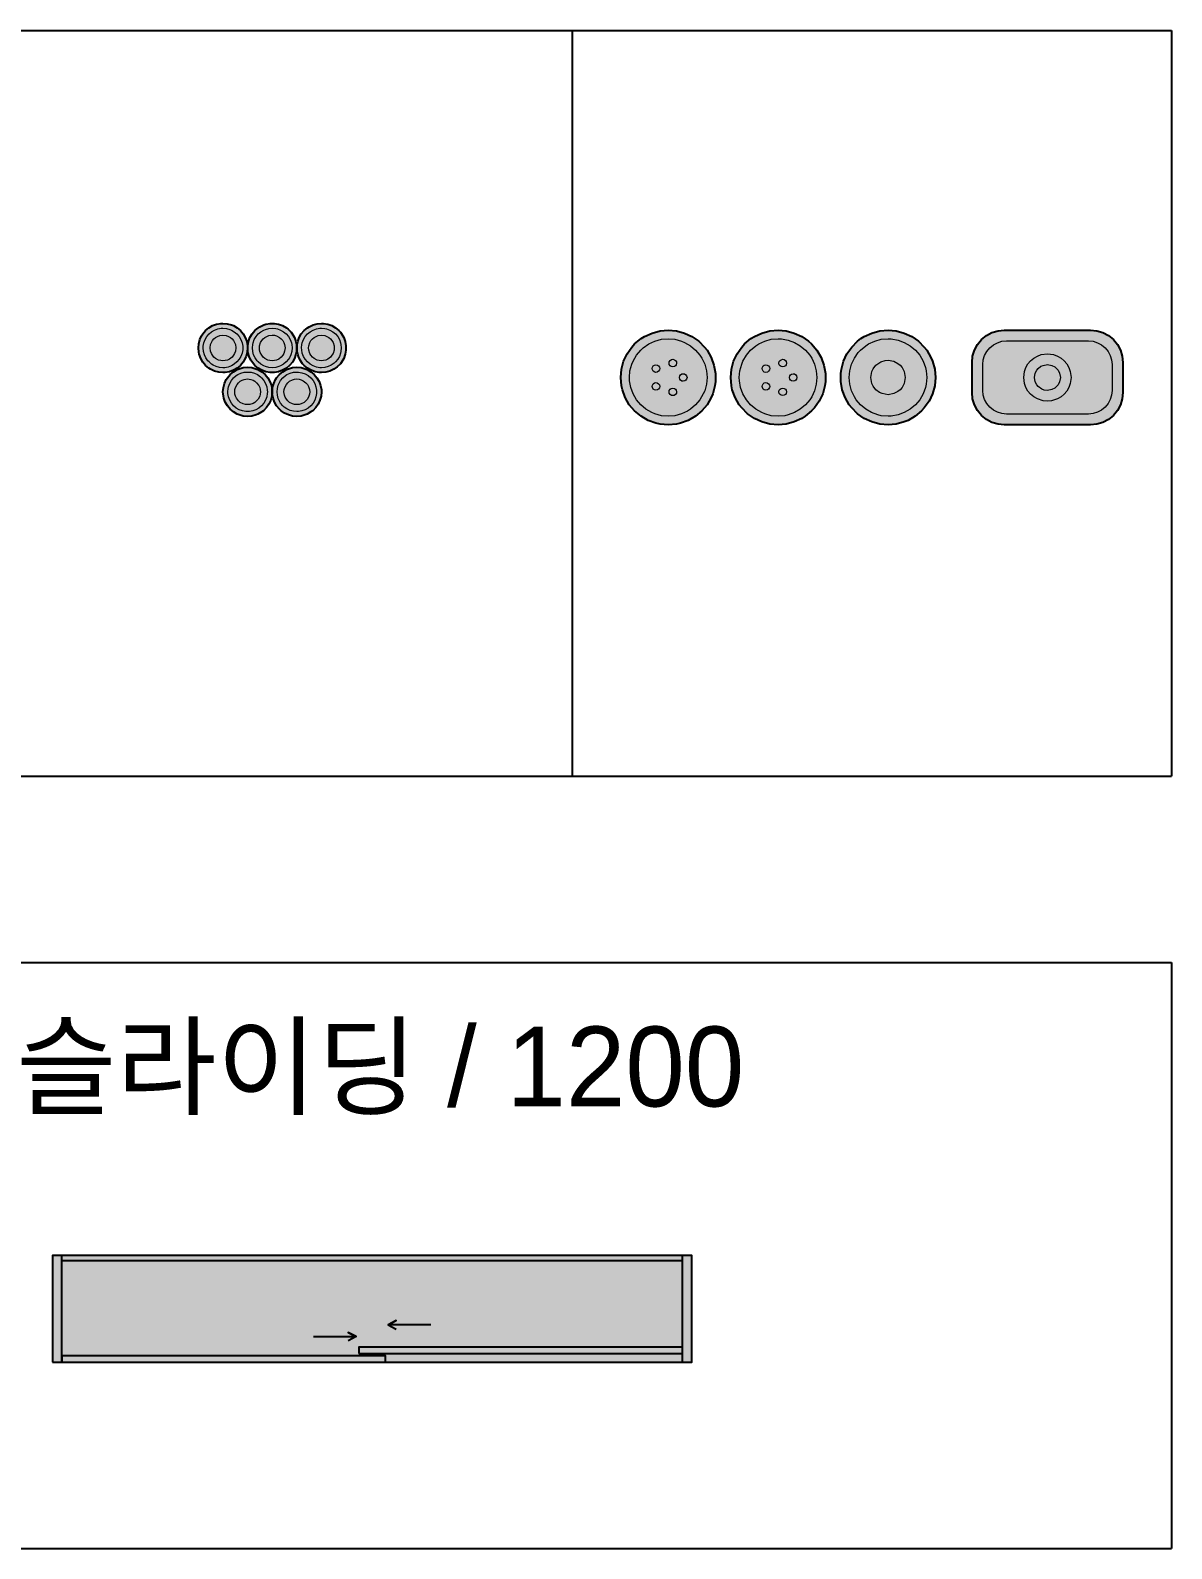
# Model space of a CAD drawing. Header units: millimetres. Extents: x 488786 to 747986, y 25193 to 95000.
# Drawn here: x 550359 to 552500, y 89650 to 92500 of the extents above; entities that cross this region are included whole.
import ezdxf

# ---------------------------------------------------------------- set-up
doc = ezdxf.new("R2010")
doc.units = ezdxf.units.MM
for name, color, linetype in [('10. ETC', 251, 'Continuous'), ('13. TXT2', 43, 'Continuous'), ('25. 255', 255, 'Continuous'), ('6. FUR1', 181, 'Continuous')]:
    doc.layers.add(name, color=color, linetype=linetype)
doc.layers.add('7. FUR2', color=241, linetype='Continuous', lineweight=5)
doc.styles.add('YUHIHA_TEXT', font='Pretendard-Regular.ttf')

# ---------------------------------------------------------------- blocks, each defined once
blk = doc.blocks.new('*U188')
at = {"layer": '25. 255'}
blk.add_hatch(color=256, dxfattribs=at).paths.add_polyline_path([(0, 0), (1200, 0), (1200, 200), (0, 200)])
at = {"layer": '6. FUR1'}
blk.add_lwpolyline([(0, 0), (1200, 0), (1200, 200), (0, 200)], close=True, dxfattribs=at)
at = {"layer": '6. FUR1', "color": 241, "linetype": 'Continuous', "lineweight": -3}
for points in [[(18, 0), (18, 200)], [(1182, 0), (1182, 200)], [(18, 191), (1182, 191)], [(710, 70), (630, 70), (645, 78), (630, 70), (645, 62)], [(490, 48), (570, 48), (555, 56), (570, 48), (555, 40)]]:
    blk.add_lwpolyline(points, dxfattribs=at)
for points in [[(18, 0), (625, 0), (625, 12), (18, 12)], [(575, 16), (1182, 16), (1182, 28), (575, 28)]]:
    blk.add_lwpolyline(points, close=True, dxfattribs=at)
blk = doc.blocks.new('YUHIHA_Accessory_PlateSet_Plan')
at = {"layer": '25. 255'}
h = blk.add_hatch(color=256, dxfattribs=at)
h.paths.add_polyline_path([(10.6, -93.7), (9.7, -97.7), (8.5, -101.5), (7, -105.2), (5.1, -108.8), (3, -112.2), (0.5, -115.4), (-2.2, -118.4), (-5.2, -121.1), (-8.4, -123.5), (-11.8, -125.7), (-15.4, -127.6), (-19.1, -129.1), (-22.9, -130.3), (-26.9, -131.2), (-30.9, -131.7), (-34.9, -131.9), (-38.9, -131.7), (-42.9, -131.2), (-46.8, -130.3), (-50.7, -129.1), (-54.4, -127.6), (-58, -125.7), (-61.4, -123.5), (-64.6, -121.1), (-67.5, -118.4), (-70.3, -115.4), (-72.7, -112.2), (-74.9, -108.8), (-76.7, -105.2), (-78.3, -101.5), (-79.5, -97.7), (-80.4, -93.7), (-80.9, -89.7), (-81.1, -85.7), (-80.9, -81.7), (-80.4, -77.7), (-79.5, -73.8), (-78.3, -69.9), (-76.7, -66.2), (-74.9, -62.6), (-72.7, -59.2), (-70.3, -56), (-67.5, -53.1), (-64.6, -50.3), (-61.4, -47.9), (-58, -45.7), (-54.4, -43.9), (-50.7, -42.3), (-46.8, -41.1), (-42.9, -40.2), (-38.9, -39.7), (-34.9, -39.5), (-30.9, -39.7), (-26.9, -40.2), (-22.9, -41.1), (-19.1, -42.3), (-15.4, -43.9), (-11.8, -45.7), (-8.4, -47.9), (-5.2, -50.3), (-2.2, -53.1), (0.5, -56), (3, -59.2), (5.1, -62.6), (7, -66.2), (8.5, -69.9), (9.7, -73.8), (10.6, -77.7), (11.1, -81.7), (11.3, -85.7), (11.1, -89.7)])
h.paths.add_polyline_path([(103, -93.7), (102.1, -97.7), (100.9, -101.5), (99.3, -105.2), (97.5, -108.8), (95.3, -112.2), (92.9, -115.4), (90.1, -118.4), (87.2, -121.1), (84, -123.5), (80.6, -125.7), (77, -127.6), (73.3, -129.1), (69.4, -130.3), (65.5, -131.2), (61.5, -131.7), (57.5, -131.9), (53.5, -131.7), (49.5, -131.2), (45.5, -130.3), (41.7, -129.1), (38, -127.6), (34.4, -125.7), (31, -123.5), (27.8, -121.1), (24.8, -118.4), (22.1, -115.4), (19.6, -112.2), (17.5, -108.8), (15.6, -105.2), (14.1, -101.5), (12.9, -97.7), (12, -93.7), (11.5, -89.7), (11.3, -85.7), (11.5, -81.7), (12, -77.7), (12.9, -73.8), (14.1, -69.9), (15.6, -66.2), (17.5, -62.6), (19.6, -59.2), (22.1, -56), (24.8, -53.1), (27.8, -50.3), (31, -47.9), (34.4, -45.7), (38, -43.9), (41.7, -42.3), (45.5, -41.1), (49.5, -40.2), (53.5, -39.7), (57.5, -39.5), (61.5, -39.7), (65.5, -40.2), (69.4, -41.1), (73.3, -42.3), (77, -43.9), (80.6, -45.7), (84, -47.9), (87.2, -50.3), (90.1, -53.1), (92.9, -56), (95.3, -59.2), (97.5, -62.6), (99.3, -66.2), (100.9, -69.9), (102.1, -73.8), (103, -77.7), (103.5, -81.7), (103.7, -85.7), (103.5, -89.7)])
h.paths.add_polyline_path([(-35.6, -11.4), (-36.5, -15.3), (-37.7, -19.2), (-39.2, -22.9), (-41.1, -26.5), (-43.2, -29.9), (-45.7, -33.1), (-48.4, -36), (-51.4, -38.8), (-54.6, -41.2), (-58, -43.4), (-61.5, -45.2), (-65.3, -46.8), (-69.1, -48), (-73, -48.9), (-77, -49.4), (-81.1, -49.6), (-85.1, -49.4), (-89.1, -48.9), (-93, -48), (-96.9, -46.8), (-100.6, -45.2), (-104.2, -43.4), (-107.6, -41.2), (-110.8, -38.8), (-113.7, -36), (-116.5, -33.1), (-118.9, -29.9), (-121.1, -26.5), (-122.9, -22.9), (-124.5, -19.2), (-125.7, -15.3), (-126.5, -11.4), (-127.1, -7.4), (-127.3, -3.4), (-127.1, 0.6), (-126.5, 4.6), (-125.7, 8.6), (-124.5, 12.4), (-122.9, 16.1), (-121.1, 19.7), (-118.9, 23.1), (-116.5, 26.3), (-113.7, 29.3), (-110.8, 32), (-107.6, 34.5), (-104.2, 36.6), (-100.6, 38.5), (-96.9, 40), (-93, 41.2), (-89.1, 42.1), (-85.1, 42.6), (-81.1, 42.8), (-77, 42.6), (-73, 42.1), (-69.1, 41.2), (-65.3, 40), (-61.5, 38.5), (-58, 36.6), (-54.6, 34.5), (-51.4, 32), (-48.4, 29.3), (-45.7, 26.3), (-43.2, 23.1), (-41.1, 19.7), (-39.2, 16.1), (-37.7, 12.4), (-36.5, 8.6), (-35.6, 4.6), (-35.1, 0.6), (-34.9, -3.4), (-35.1, -7.4)])
h.paths.add_polyline_path([(55.9, -15.3), (54.7, -19.2), (53.2, -22.9), (51.3, -26.5), (49.1, -29.9), (46.7, -33.1), (44, -36), (41, -38.8), (37.8, -41.2), (34.4, -43.4), (30.8, -45.2), (27.1, -46.8), (23.2, -48), (19.3, -48.9), (15.3, -49.4), (11.3, -49.6), (7.3, -49.4), (3.3, -48.9), (-0.7, -48), (-4.5, -46.8), (-8.2, -45.2), (-11.8, -43.4), (-15.2, -41.2), (-18.4, -38.8), (-21.4, -36), (-24.1, -33.1), (-26.5, -29.9), (-28.7, -26.5), (-30.6, -22.9), (-32.1, -19.2), (-33.3, -15.3), (-34.2, -11.4), (-34.7, -7.4), (-34.9, -3.4), (-34.7, 0.6), (-34.2, 4.6), (-33.3, 8.6), (-32.1, 12.4), (-30.6, 16.1), (-28.7, 19.7), (-26.5, 23.1), (-24.1, 26.3), (-21.4, 29.3), (-18.4, 32), (-15.2, 34.5), (-11.8, 36.6), (-8.2, 38.5), (-4.5, 40), (-0.7, 41.2), (3.3, 42.1), (7.3, 42.6), (11.3, 42.8), (15.3, 42.6), (19.3, 42.1), (23.2, 41.2), (27.1, 40), (30.8, 38.5), (34.4, 36.6), (37.8, 34.5), (41, 32), (44, 29.3), (46.7, 26.3), (49.1, 23.1), (51.3, 19.7), (53.2, 16.1), (54.7, 12.4), (55.9, 8.6), (56.8, 4.6), (57.3, 0.6), (57.5, -3.4), (57.3, -7.4), (56.8, -11.4)])
h.paths.add_polyline_path([(148.3, -15.3), (147.1, -19.2), (145.5, -22.9), (143.7, -26.5), (141.5, -29.9), (139.1, -33.1), (136.3, -36), (133.4, -38.8), (130.2, -41.2), (126.8, -43.4), (123.2, -45.2), (119.5, -46.8), (115.6, -48), (111.7, -48.9), (107.7, -49.4), (103.7, -49.6), (99.6, -49.4), (95.7, -48.9), (91.7, -48), (87.9, -46.8), (84.2, -45.2), (80.6, -43.4), (77.2, -41.2), (74, -38.8), (71, -36), (68.3, -33.1), (65.8, -29.9), (63.7, -26.5), (61.8, -22.9), (60.3, -19.2), (59.1, -15.3), (58.2, -11.4), (57.7, -7.4), (57.5, -3.4), (57.7, 0.6), (58.2, 4.6), (59.1, 8.6), (60.3, 12.4), (61.8, 16.1), (63.7, 19.7), (65.8, 23.1), (68.3, 26.3), (71, 29.3), (74, 32), (77.2, 34.5), (80.6, 36.6), (84.2, 38.5), (87.9, 40), (91.7, 41.2), (95.7, 42.1), (99.6, 42.6), (103.7, 42.8), (107.7, 42.6), (111.7, 42.1), (115.6, 41.2), (119.5, 40), (123.2, 38.5), (126.8, 36.6), (130.2, 34.5), (133.4, 32), (136.3, 29.3), (139.1, 26.3), (141.5, 23.1), (143.7, 19.7), (145.5, 16.1), (147.1, 12.4), (148.3, 8.6), (149.2, 4.6), (149.7, 0.6), (149.9, -3.4), (149.7, -7.4), (149.2, -11.4)])
at = {"layer": '6. FUR1'}
for points in [[(-35.6, -11.4), (-37.7, -19.2), (-41.1, -26.5), (-43.2, -29.9), (-48.4, -36), (-54.6, -41.2), (-61.5, -45.2), (-69.1, -48), (-77, -49.4), (-81.1, -49.6), (-89.1, -48.9), (-96.9, -46.8), (-104.2, -43.4), (-107.6, -41.2), (-113.7, -36), (-118.9, -29.9), (-122.9, -22.9), (-125.7, -15.3), (-126.5, -11.4), (-127.3, -3.4), (-126.5, 4.6), (-124.5, 12.4), (-121.1, 19.7), (-118.9, 23.1), (-113.7, 29.3), (-107.6, 34.5), (-100.6, 38.5), (-93, 41.2), (-85.1, 42.6), (-81.1, 42.8), (-73, 42.1), (-65.3, 40), (-61.5, 38.5), (-54.6, 34.5), (-48.4, 29.3), (-43.2, 23.1), (-39.2, 16.1), (-36.5, 8.6), (-35.1, 0.6), (-34.9, -3.4)], [(55.9, -15.3), (53.2, -22.9), (49.1, -29.9), (44, -36), (37.8, -41.2), (34.4, -43.4), (30.8, -45.2), (23.2, -48), (15.3, -49.4), (7.3, -49.4), (-0.7, -48), (-8.2, -45.2), (-15.2, -41.2), (-21.4, -36), (-24.1, -33.1), (-28.7, -26.5), (-32.1, -19.2), (-34.2, -11.4), (-34.7, -7.4), (-34.7, 0.6), (-33.3, 8.6), (-30.6, 16.1), (-26.5, 23.1), (-21.4, 29.3), (-18.4, 32), (-11.8, 36.6), (-4.5, 40), (-0.7, 41.2), (7.3, 42.6), (15.3, 42.6), (23.2, 41.2), (30.8, 38.5), (37.8, 34.5), (41, 32), (46.7, 26.3), (51.3, 19.7), (53.2, 16.1), (55.9, 8.6), (57.3, 0.6), (57.3, -7.4)], [(148.3, -15.3), (145.5, -22.9), (143.7, -26.5), (139.1, -33.1), (133.4, -38.8), (126.8, -43.4), (119.5, -46.8), (111.7, -48.9), (103.7, -49.6), (99.6, -49.4), (91.7, -48), (84.2, -45.2), (77.2, -41.2), (71, -36), (68.3, -33.1), (63.7, -26.5), (60.3, -19.2), (59.1, -15.3), (57.7, -7.4), (57.7, 0.6), (59.1, 8.6), (61.8, 16.1), (65.8, 23.1), (71, 29.3), (77.2, 34.5), (80.6, 36.6), (87.9, 40), (95.7, 42.1), (103.7, 42.8), (107.7, 42.6), (115.6, 41.2), (123.2, 38.5), (130.2, 34.5), (136.3, 29.3), (139.1, 26.3), (143.7, 19.7), (145.5, 16.1), (148.3, 8.6), (149.7, 0.6), (149.7, -7.4)], [(10.6, -93.7), (8.5, -101.5), (5.1, -108.8), (0.5, -115.4), (-5.2, -121.1), (-8.4, -123.5), (-15.4, -127.6), (-19.1, -129.1), (-26.9, -131.2), (-34.9, -131.9), (-42.9, -131.2), (-50.7, -129.1), (-54.4, -127.6), (-61.4, -123.5), (-67.5, -118.4), (-72.7, -112.2), (-76.7, -105.2), (-79.5, -97.7), (-80.4, -93.7), (-81.1, -85.7), (-80.4, -77.7), (-78.3, -69.9), (-74.9, -62.6), (-72.7, -59.2), (-67.5, -53.1), (-61.4, -47.9), (-54.4, -43.9), (-46.8, -41.1), (-42.9, -40.2), (-34.9, -39.5), (-26.9, -40.2), (-22.9, -41.1), (-15.4, -43.9), (-8.4, -47.9), (-2.2, -53.1), (3, -59.2), (7, -66.2), (9.7, -73.8), (11.1, -81.7), (11.3, -85.7)], [(103, -93.7), (100.9, -101.5), (97.5, -108.8), (92.9, -115.4), (87.2, -121.1), (84, -123.5), (77, -127.6), (73.3, -129.1), (65.5, -131.2), (57.5, -131.9), (49.5, -131.2), (41.7, -129.1), (34.4, -125.7), (27.8, -121.1), (24.8, -118.4), (19.6, -112.2), (15.6, -105.2), (12.9, -97.7), (11.5, -89.7), (11.5, -81.7), (12, -77.7), (14.1, -69.9), (17.5, -62.6), (19.6, -59.2), (24.8, -53.1), (31, -47.9), (38, -43.9), (45.5, -41.1), (49.5, -40.2), (57.5, -39.5), (65.5, -40.2), (69.4, -41.1), (77, -43.9), (84, -47.9), (90.1, -53.1), (95.3, -59.2), (99.3, -66.2), (102.1, -73.8), (103.5, -81.7), (103.7, -85.7)]]:
    blk.add_lwpolyline(points, close=True, dxfattribs=at)
at = {"layer": '7. FUR2'}
for points in [[(-43.9, -3.4), (-44.1, -6.6), (-45.2, -13), (-47.4, -19.1), (-50.6, -24.7), (-54.8, -29.6), (-59.8, -33.8), (-65.4, -37), (-71.5, -39.3), (-77.8, -40.4), (-81.1, -40.5), (-87.5, -40), (-93.8, -38.3), (-99.6, -35.6), (-102.4, -33.8), (-107.3, -29.6), (-109.5, -27.3), (-113.2, -22), (-116, -16.1), (-117.7, -9.8), (-118.2, -3.4), (-118.1, -0.1), (-117, 6.2), (-114.7, 12.3), (-111.5, 17.9), (-107.3, 22.9), (-102.4, 27.1), (-96.8, 30.3), (-90.7, 32.5), (-84.3, 33.6), (-81.1, 33.8), (-74.6, 33.2), (-68.4, 31.5), (-65.4, 30.3), (-59.8, 27.1), (-54.8, 22.9), (-50.6, 17.9), (-47.4, 12.3), (-45.2, 6.2), (-44.1, -0.1)], [(48.5, -3.4), (47.9, -9.8), (46.2, -16.1), (43.5, -22), (41.7, -24.7), (37.6, -29.6), (32.6, -33.8), (27, -37), (24, -38.3), (17.8, -40), (11.3, -40.5), (4.8, -40), (-1.4, -38.3), (-4.4, -37), (-10, -33.8), (-15, -29.6), (-17.2, -27.3), (-20.9, -22), (-23.6, -16.1), (-25.3, -9.8), (-25.9, -3.4), (-25.3, 3.1), (-24.6, 6.2), (-22.4, 12.3), (-19.1, 17.9), (-15, 22.9), (-10, 27.1), (-4.4, 30.3), (-1.4, 31.5), (4.8, 33.2), (11.3, 33.8), (17.8, 33.2), (20.9, 32.5), (27, 30.3), (32.6, 27.1), (37.6, 22.9), (41.7, 17.9), (45, 12.3), (47.2, 6.2), (47.9, 3.1)], [(140.8, -3.4), (140.2, -9.8), (139.6, -13), (137.3, -19.1), (134.1, -24.7), (129.9, -29.6), (127.5, -31.8), (122.2, -35.6), (116.4, -38.3), (110.1, -40), (103.7, -40.5), (100.4, -40.4), (94.1, -39.3), (88, -37), (82.4, -33.8), (77.4, -29.6), (73.2, -24.7), (70, -19.1), (67.8, -13), (66.7, -6.6), (66.5, -3.4), (67.1, 3.1), (67.8, 6.2), (70, 12.3), (73.2, 17.9), (77.4, 22.9), (82.4, 27.1), (88, 30.3), (94.1, 32.5), (100.4, 33.6), (103.7, 33.8), (110.1, 33.2), (113.3, 32.5), (119.4, 30.3), (125, 27.1), (129.9, 22.9), (134.1, 17.9), (137.3, 12.3), (139.6, 6.2), (140.2, 3.1)], [(-57, -3.4), (-57.8, -9.6), (-59.2, -13.6), (-61.3, -17.2), (-64, -20.4), (-69, -24.2), (-72.8, -26), (-76.9, -27.1), (-81.1, -27.5), (-85.2, -27.1), (-89.3, -26), (-94.9, -23.1), (-98.1, -20.4), (-100.8, -17.2), (-102.9, -13.6), (-104.3, -9.6), (-105.2, -3.4), (-104.3, 2.9), (-102.9, 6.8), (-100.8, 10.4), (-98.1, 13.7), (-94.9, 16.4), (-91.2, 18.4), (-87.3, 19.9), (-81.1, 20.7), (-74.8, 19.9), (-70.9, 18.4), (-67.2, 16.4), (-64, 13.7), (-61.3, 10.4), (-59.2, 6.8), (-57.8, 2.9)], [(35.4, -3.4), (34.6, -9.6), (33.1, -13.6), (31, -17.2), (28.3, -20.4), (23.4, -24.2), (19.5, -26), (15.5, -27.1), (11.3, -27.5), (7.1, -27.1), (3.1, -26), (-2.5, -23.1), (-5.7, -20.4), (-8.4, -17.2), (-11.3, -11.6), (-12.4, -7.6), (-12.8, -3.4), (-12.4, 0.8), (-10.5, 6.8), (-8.4, 10.4), (-5.7, 13.7), (-2.5, 16.4), (1.1, 18.4), (5.1, 19.9), (11.3, 20.7), (15.5, 20.4), (19.5, 19.3), (25.1, 16.4), (28.3, 13.7), (31, 10.4), (33.1, 6.8), (34.6, 2.9)], [(127.8, -3.4), (127.4, -7.6), (125.5, -13.6), (123.4, -17.2), (120.7, -20.4), (115.7, -24.2), (111.9, -26), (107.8, -27.1), (103.7, -27.5), (99.5, -27.1), (95.4, -26), (89.8, -23.1), (86.6, -20.4), (83.9, -17.2), (81.8, -13.6), (79.9, -7.6), (79.6, -3.4), (79.9, 0.8), (81.8, 6.8), (83.9, 10.4), (86.6, 13.7), (89.8, 16.4), (93.5, 18.4), (97.4, 19.9), (103.7, 20.7), (109.9, 19.9), (113.8, 18.4), (117.5, 16.4), (120.7, 13.7), (123.4, 10.4), (125.5, 6.8), (127.4, 0.8)], [(2.3, -85.7), (2.1, -89), (1, -95.3), (-1.2, -101.4), (-4.5, -107), (-8.6, -112), (-13.6, -116.2), (-19.2, -119.4), (-25.3, -121.6), (-31.6, -122.7), (-34.9, -122.9), (-38.1, -122.7), (-44.5, -121.6), (-50.6, -119.4), (-56.2, -116.2), (-61.1, -112), (-65.3, -107), (-68.5, -101.4), (-70.8, -95.3), (-71.9, -89), (-72, -85.7), (-71.5, -79.3), (-70.8, -76.1), (-68.5, -70), (-65.3, -64.4), (-61.1, -59.5), (-56.2, -55.3), (-53.5, -53.5), (-47.6, -50.8), (-41.3, -49.1), (-34.9, -48.6), (-28.4, -49.1), (-22.2, -50.8), (-16.3, -53.5), (-11, -57.3), (-8.6, -59.5), (-4.5, -64.4), (-1.2, -70), (1, -76.1), (2.1, -82.5)], [(94.6, -85.7), (94.5, -89), (93.4, -95.3), (91.2, -101.4), (87.9, -107), (83.8, -112), (78.8, -116.2), (73.2, -119.4), (67.1, -121.6), (60.7, -122.7), (57.5, -122.9), (51, -122.3), (44.8, -120.6), (38.9, -117.9), (33.6, -114.2), (31.2, -112), (27.1, -107), (25.3, -104.3), (22.6, -98.4), (20.9, -92.2), (20.3, -85.7), (20.9, -79.3), (22.6, -73), (25.3, -67.1), (27.1, -64.4), (31.2, -59.5), (36.2, -55.3), (38.9, -53.5), (44.8, -50.8), (51, -49.1), (57.5, -48.6), (60.7, -48.7), (67.1, -49.8), (73.2, -52), (78.8, -55.3), (83.8, -59.5), (87.9, -64.4), (91.2, -70), (93.4, -76.1), (94.5, -82.5)], [(-10.8, -85.7), (-11.2, -89.9), (-12.2, -94), (-15.2, -99.5), (-17.9, -102.8), (-21.1, -105.5), (-24.7, -107.5), (-30.7, -109.5), (-34.9, -109.8), (-39.1, -109.5), (-43.1, -108.4), (-48.7, -105.5), (-51.9, -102.8), (-55.8, -97.8), (-57.5, -94), (-58.6, -89.9), (-59, -85.7), (-58.6, -81.5), (-57.5, -77.5), (-54.6, -71.9), (-51.9, -68.7), (-48.7, -66), (-45.1, -63.9), (-41.1, -62.4), (-34.9, -61.6), (-28.6, -62.4), (-24.7, -63.9), (-21.1, -66), (-17.9, -68.7), (-14, -73.7), (-12.2, -77.5), (-11.2, -81.5)], [(81.6, -85.7), (81.2, -89.9), (80.1, -94), (77.2, -99.5), (74.5, -102.8), (71.3, -105.5), (65.7, -108.4), (61.7, -109.5), (57.5, -109.8), (53.3, -109.5), (49.2, -108.4), (43.7, -105.5), (40.5, -102.8), (37.8, -99.5), (35.6, -95.9), (34.2, -92), (33.4, -85.7), (33.8, -81.5), (34.8, -77.5), (37.8, -71.9), (40.5, -68.7), (43.7, -66), (49.2, -63.1), (53.3, -62), (57.5, -61.6), (61.7, -62), (65.7, -63.1), (69.5, -64.8), (74.5, -68.7), (77.2, -71.9), (79.3, -75.5), (81.2, -81.5)]]:
    blk.add_lwpolyline(points, close=True, dxfattribs=at)
blk = doc.blocks.new('YUHIHA_Accessory_SeasoningSet_A_Plan')
at = {"layer": '25. 255'}
h = blk.add_hatch(color=256, dxfattribs=at)
h.paths.add_polyline_path([(-216.7, 0.1), (-217.6, -3.7), (-218.7, -7.4), (-220.2, -10.9), (-222, -14.4), (-224.1, -17.7), (-226.5, -20.7), (-229.1, -23.6), (-231.9, -26.2), (-235, -28.6), (-238.3, -30.7), (-241.7, -32.5), (-245.3, -33.9), (-249, -35.1), (-252.8, -36), (-256.6, -36.5), (-260.5, -36.6), (-264.4, -36.5), (-268.2, -36), (-272, -35.1), (-275.7, -33.9), (-279.3, -32.5), (-282.8, -30.7), (-286, -28.6), (-289.1, -26.2), (-292, -23.6), (-294.6, -20.7), (-297, -17.7), (-299, -14.4), (-300.8, -10.9), (-302.3, -7.4), (-303.5, -3.7), (-304.3, 0.1), (-304.8, 4), (-305, 7.8), (-304.8, 11.7), (-304.3, 15.6), (-303.5, 19.4), (-302.3, 23.1), (-300.8, 26.6), (-299, 30.1), (-297, 33.4), (-294.6, 36.4), (-292, 39.3), (-289.1, 41.9), (-286, 44.3), (-282.8, 46.4), (-279.3, 48.2), (-275.7, 49.6), (-272, 50.8), (-268.2, 51.6), (-264.4, 52.1), (-260.5, 52.3), (-256.6, 52.1), (-252.8, 51.6), (-249, 50.8), (-245.3, 49.6), (-241.7, 48.2), (-238.3, 46.4), (-235, 44.3), (-231.9, 41.9), (-229.1, 39.3), (-226.5, 36.4), (-224.1, 33.4), (-222, 30.1), (-220.2, 26.6), (-218.7, 23.1), (-217.6, 19.4), (-216.7, 15.6), (-216.2, 11.7), (-216.1, 7.8), (-216.2, 4)])
h.paths.add_polyline_path([(-113.6, 0.1), (-114.5, -3.7), (-115.6, -7.4), (-117.1, -10.9), (-118.9, -14.4), (-121, -17.7), (-123.4, -20.7), (-126, -23.6), (-128.8, -26.2), (-131.9, -28.6), (-135.2, -30.7), (-138.6, -32.5), (-142.2, -33.9), (-145.9, -35.1), (-149.7, -36), (-153.6, -36.5), (-157.4, -36.6), (-161.3, -36.5), (-165.2, -36), (-168.9, -35.1), (-172.6, -33.9), (-176.2, -32.5), (-179.7, -30.7), (-182.9, -28.6), (-186, -26.2), (-188.9, -23.6), (-191.5, -20.7), (-193.9, -17.7), (-195.9, -14.4), (-197.7, -10.9), (-199.2, -7.4), (-200.4, -3.7), (-201.2, 0.1), (-201.7, 4), (-201.9, 7.8), (-201.7, 11.7), (-201.2, 15.6), (-200.4, 19.4), (-199.2, 23.1), (-197.7, 26.6), (-195.9, 30.1), (-193.9, 33.4), (-191.5, 36.4), (-188.9, 39.3), (-186, 41.9), (-182.9, 44.3), (-179.7, 46.4), (-176.2, 48.2), (-172.6, 49.6), (-168.9, 50.8), (-165.2, 51.6), (-161.3, 52.1), (-157.4, 52.3), (-153.6, 52.1), (-149.7, 51.6), (-145.9, 50.8), (-142.2, 49.6), (-138.6, 48.2), (-135.2, 46.4), (-131.9, 44.3), (-128.8, 41.9), (-126, 39.3), (-123.4, 36.4), (-121, 33.4), (-118.9, 30.1), (-117.1, 26.6), (-115.6, 23.1), (-114.5, 19.4), (-113.6, 15.6), (-113.1, 11.7), (-113, 7.8), (-113.1, 4)])
h.paths.add_polyline_path([(-10.5, 0.1), (-11.4, -3.7), (-12.6, -7.4), (-14, -10.9), (-15.8, -14.4), (-17.9, -17.7), (-20.3, -20.7), (-22.9, -23.6), (-25.8, -26.2), (-28.8, -28.6), (-32.1, -30.7), (-35.5, -32.5), (-39.1, -33.9), (-42.8, -35.1), (-46.6, -36), (-50.5, -36.5), (-54.3, -36.6), (-58.2, -36.5), (-62.1, -36), (-65.8, -35.1), (-69.5, -33.9), (-73.1, -32.5), (-76.6, -30.7), (-79.8, -28.6), (-82.9, -26.2), (-85.8, -23.6), (-88.4, -20.7), (-90.8, -17.7), (-92.8, -14.4), (-94.6, -10.9), (-96.1, -7.4), (-97.3, -3.7), (-98.1, 0.1), (-98.6, 4), (-98.8, 7.8), (-98.6, 11.7), (-98.1, 15.6), (-97.3, 19.4), (-96.1, 23.1), (-94.6, 26.6), (-92.8, 30.1), (-90.8, 33.4), (-88.4, 36.4), (-85.8, 39.3), (-82.9, 41.9), (-79.8, 44.3), (-76.6, 46.4), (-73.1, 48.2), (-69.5, 49.6), (-65.8, 50.8), (-62.1, 51.6), (-58.2, 52.1), (-54.3, 52.3), (-50.5, 52.1), (-46.6, 51.6), (-42.8, 50.8), (-39.1, 49.6), (-35.5, 48.2), (-32.1, 46.4), (-28.8, 44.3), (-25.8, 41.9), (-22.9, 39.3), (-20.3, 36.4), (-17.9, 33.4), (-15.8, 30.1), (-14, 26.6), (-12.6, 23.1), (-11.4, 19.4), (-10.5, 15.6), (-10, 11.7), (-9.9, 7.8), (-10, 4)])
h.paths.add_polyline_path([(43.2, -34.3), (38, -31.5), (33.4, -27.7), (29.6, -23.1), (26.8, -17.9), (25.1, -12.2), (24.5, -6.3), (24.5, 22), (25.1, 27.9), (26.8, 33.6), (29.6, 38.9), (33.4, 43.4), (38, 47.2), (43.2, 50), (48.9, 51.7), (54.8, 52.3), (135.7, 52.3), (141.6, 51.7), (147.3, 50), (152.5, 47.2), (157.1, 43.4), (160.9, 38.9), (163.7, 33.6), (165.4, 27.9), (166, 22), (166, -6.3), (165.4, -12.2), (163.7, -17.9), (160.9, -23.1), (157.1, -27.7), (152.5, -31.5), (147.3, -34.3), (141.6, -36), (135.7, -36.6), (54.8, -36.6), (48.9, -36)])
at = {"layer": '6. FUR1'}
for points in [[(-216.7, 0.1), (-218.7, -7.4), (-220.2, -10.9), (-224.1, -17.7), (-229.1, -23.6), (-235, -28.6), (-241.7, -32.5), (-249, -35.1), (-252.8, -36), (-260.5, -36.6), (-268.2, -36), (-272, -35.1), (-279.3, -32.5), (-286, -28.6), (-292, -23.6), (-297, -17.7), (-300.8, -10.9), (-303.5, -3.7), (-304.3, 0.1), (-305, 7.8), (-304.3, 15.6), (-302.3, 23.1), (-299, 30.1), (-294.6, 36.4), (-292, 39.3), (-286, 44.3), (-282.8, 46.4), (-275.7, 49.6), (-268.2, 51.6), (-260.5, 52.3), (-252.8, 51.6), (-245.3, 49.6), (-238.3, 46.4), (-231.9, 41.9), (-226.5, 36.4), (-224.1, 33.4), (-220.2, 26.6), (-217.6, 19.4), (-216.2, 11.7), (-216.2, 4)], [(-113.6, 0.1), (-115.6, -7.4), (-118.9, -14.4), (-123.4, -20.7), (-126, -23.6), (-131.9, -28.6), (-135.2, -30.7), (-142.2, -33.9), (-149.7, -36), (-157.4, -36.6), (-165.2, -36), (-172.6, -33.9), (-179.7, -30.7), (-186, -26.2), (-191.5, -20.7), (-193.9, -17.7), (-197.7, -10.9), (-200.4, -3.7), (-201.2, 0.1), (-201.9, 7.8), (-201.2, 15.6), (-199.2, 23.1), (-195.9, 30.1), (-191.5, 36.4), (-188.9, 39.3), (-182.9, 44.3), (-179.7, 46.4), (-172.6, 49.6), (-165.2, 51.6), (-157.4, 52.3), (-149.7, 51.6), (-142.2, 49.6), (-135.2, 46.4), (-128.8, 41.9), (-126, 39.3), (-121, 33.4), (-117.1, 26.6), (-114.5, 19.4), (-113.1, 11.7), (-113.1, 4)], [(-10.5, 0.1), (-12.6, -7.4), (-15.8, -14.4), (-20.3, -20.7), (-22.9, -23.6), (-28.8, -28.6), (-35.5, -32.5), (-39.1, -33.9), (-46.6, -36), (-54.3, -36.6), (-62.1, -36), (-69.5, -33.9), (-76.6, -30.7), (-82.9, -26.2), (-88.4, -20.7), (-90.8, -17.7), (-94.6, -10.9), (-97.3, -3.7), (-98.6, 4), (-98.6, 11.7), (-98.1, 15.6), (-96.1, 23.1), (-92.8, 30.1), (-88.4, 36.4), (-82.9, 41.9), (-79.8, 44.3), (-76.6, 46.4), (-69.5, 49.6), (-62.1, 51.6), (-54.3, 52.3), (-46.6, 51.6), (-39.1, 49.6), (-32.1, 46.4), (-25.8, 41.9), (-20.3, 36.4), (-17.9, 33.4), (-14, 26.6), (-12.6, 23.1), (-10.5, 15.6), (-9.9, 7.8)], [(43.2, -34.3), (38, -31.5), (33.4, -27.7), (29.6, -23.1), (26.8, -17.9), (25.1, -12.2), (24.5, -6.3), (24.5, 22), (25.1, 27.9), (26.8, 33.6), (29.6, 38.9), (33.4, 43.4), (38, 47.2), (43.2, 50), (48.9, 51.7), (54.8, 52.3), (135.7, 52.3), (141.6, 51.7), (147.3, 50), (152.5, 47.2), (157.1, 43.4), (160.9, 38.9), (163.7, 33.6), (165.4, 27.9), (166, 22), (166, -6.3), (165.4, -12.2), (163.7, -17.9), (160.9, -23.1), (157.1, -27.7), (152.5, -31.5), (147.3, -34.3), (141.6, -36), (135.7, -36.6), (54.8, -36.6), (48.9, -36)]]:
    blk.add_lwpolyline(points, close=True, dxfattribs=at)
at = {"layer": '7. FUR2'}
for points in [[(-224.1, 7.8), (-224.7, 1.5), (-226.3, -4.6), (-227.6, -7.5), (-230.7, -13), (-234.8, -17.9), (-239.7, -22), (-242.3, -23.7), (-248.1, -26.3), (-254.2, -28), (-260.5, -28.5), (-266.9, -28), (-273, -26.3), (-275.9, -25.1), (-281.4, -22), (-286.3, -17.9), (-290.3, -13), (-293.5, -7.5), (-295.7, -1.6), (-296.8, 4.7), (-296.9, 7.8), (-296.4, 14.2), (-294.7, 20.3), (-293.5, 23.2), (-290.3, 28.7), (-286.3, 33.6), (-283.9, 35.7), (-278.7, 39.4), (-273, 42), (-266.9, 43.7), (-260.5, 44.2), (-254.2, 43.7), (-248.1, 42), (-245.2, 40.8), (-239.7, 37.7), (-234.8, 33.6), (-230.7, 28.7), (-229, 26), (-226.3, 20.3), (-224.7, 14.2)], [(-121, 7.8), (-121.6, 1.5), (-123.2, -4.6), (-125.9, -10.3), (-127.6, -13), (-131.7, -17.9), (-136.6, -22), (-142.1, -25.1), (-148, -27.3), (-151.1, -28), (-157.4, -28.5), (-163.8, -28), (-169.9, -26.3), (-172.8, -25.1), (-178.3, -22), (-183.2, -17.9), (-187.2, -13), (-190.4, -7.5), (-192.6, -1.6), (-193.7, 4.7), (-193.8, 7.8), (-193.3, 14.2), (-191.6, 20.3), (-190.4, 23.2), (-187.2, 28.7), (-183.2, 33.6), (-178.3, 37.7), (-175.6, 39.4), (-169.9, 42), (-163.8, 43.7), (-157.4, 44.2), (-154.3, 44.1), (-148, 43), (-142.1, 40.8), (-136.6, 37.7), (-131.7, 33.6), (-127.6, 28.7), (-125.9, 26), (-123.2, 20.3), (-121.6, 14.2)], [(-17.9, 7.8), (-18.5, 1.5), (-19.2, -1.6), (-21.4, -7.5), (-24.5, -13), (-28.6, -17.9), (-33.5, -22), (-39, -25.1), (-44.9, -27.3), (-51.2, -28.4), (-54.3, -28.5), (-60.7, -28), (-63.8, -27.3), (-69.7, -25.1), (-75.2, -22), (-80.1, -17.9), (-84.1, -13), (-85.8, -10.3), (-88.5, -4.6), (-90.2, 1.5), (-90.7, 7.8), (-90.2, 14.2), (-88.5, 20.3), (-85.8, 26), (-82.2, 31.2), (-80.1, 33.6), (-75.2, 37.7), (-72.5, 39.4), (-66.8, 42), (-60.7, 43.7), (-54.3, 44.2), (-51.2, 44.1), (-44.9, 43), (-39, 40.8), (-33.5, 37.7), (-28.6, 33.6), (-24.5, 28.7), (-21.4, 23.2), (-19.2, 17.3), (-18.5, 14.2)], [(133.7, -26.5), (56.8, -26.5), (52.5, -26.1), (48.3, -24.8), (44.5, -22.8), (41.1, -20), (38.4, -16.6), (36.3, -12.8), (35, -8.6), (34.6, -4.3), (34.6, 20), (35, 24.3), (36.3, 28.5), (38.4, 32.3), (41.1, 35.7), (44.5, 38.5), (48.3, 40.5), (52.5, 41.8), (56.8, 42.2), (133.7, 42.2), (138, 41.8), (142.2, 40.5), (146, 38.5), (149.4, 35.7), (152.2, 32.3), (154.2, 28.5), (155.5, 24.3), (155.9, 20), (155.9, -4.3), (155.5, -8.6), (154.2, -12.8), (152.2, -16.6), (149.4, -20), (146, -22.8), (142.2, -24.8), (138, -26.1)], [(117.5, 7.8), (116.7, 2.1), (115.4, -1.6), (113.5, -4.9), (111, -7.9), (108, -10.4), (104.7, -12.3), (99.1, -14.1), (95.2, -14.4), (91.4, -14.1), (85.8, -12.3), (82.5, -10.4), (79.5, -7.9), (77, -4.9), (75.1, -1.6), (73.8, 2.1), (73, 7.8), (73.8, 13.6), (75.1, 17.2), (77, 20.6), (79.5, 23.6), (82.5, 26.1), (85.8, 28), (89.5, 29.3), (95.2, 30.1), (101, 29.3), (104.7, 28), (108, 26.1), (111, 23.6), (113.5, 20.6), (115.4, 17.2), (116.7, 13.6)], [(-268.4, 16.2), (-268.6, 15), (-269.5, 13.7), (-270.8, 12.8), (-272, 12.6), (-273.2, 12.8), (-274.5, 13.7), (-275.3, 15), (-275.5, 16.2), (-275.3, 17.4), (-274.5, 18.7), (-273.5, 19.4), (-272, 19.7), (-270.5, 19.4), (-269.5, 18.7), (-268.6, 17.4)], [(-252.6, 21.3), (-252.9, 19.8), (-253.7, 18.8), (-254.7, 18.1), (-256.2, 17.8), (-257.6, 18.1), (-258.7, 18.8), (-259.5, 20.1), (-259.7, 21.3), (-259.5, 22.5), (-258.7, 23.8), (-257.4, 24.6), (-256.2, 24.9), (-254.7, 24.5), (-253.7, 23.8), (-252.8, 22.5)], [(-165.3, 16.2), (-165.6, 15), (-166.4, 13.7), (-167.4, 13), (-168.9, 12.6), (-170.4, 13), (-171.4, 13.7), (-172.2, 15), (-172.4, 16.2), (-172.2, 17.4), (-171.4, 18.7), (-170.4, 19.4), (-168.9, 19.7), (-167.7, 19.5), (-166.4, 18.7), (-165.6, 17.4)], [(-149.5, 21.3), (-149.8, 19.8), (-150.6, 18.8), (-151.6, 18.1), (-153.1, 17.8), (-154.6, 18.1), (-155.6, 18.8), (-156.3, 19.8), (-156.6, 21.3), (-156.3, 22.8), (-155.6, 23.8), (-154.6, 24.5), (-153.1, 24.9), (-151.8, 24.6), (-150.6, 23.8), (-149.8, 22.8)], [(-38.2, 7.8), (-39.1, 2.3), (-41.1, -1.4), (-42.9, -3.6), (-45.1, -5.4), (-48.8, -7.3), (-54.3, -8.3), (-59.9, -7.3), (-62.4, -6.2), (-65.8, -3.6), (-68.3, -0.2), (-69.5, 2.3), (-70.5, 7.8), (-69.5, 13.4), (-68.3, 15.9), (-65.8, 19.3), (-61.2, 22.5), (-57.1, 23.8), (-54.3, 24), (-48.8, 23.1), (-45.1, 21.1), (-42.9, 19.3), (-41.1, 17.1), (-39.1, 13.4)], [(107.4, 7.8), (106.7, 3.7), (105.2, 0.9), (103.8, -0.7), (102.2, -2.1), (99.4, -3.5), (95.2, -4.3), (92.1, -3.9), (90.1, -3.1), (86.7, -0.7), (85.3, 0.9), (83.8, 3.7), (83.1, 7.8), (83.8, 12), (85.3, 14.8), (86.7, 16.4), (89.2, 18.4), (91.1, 19.2), (95.2, 20), (99.4, 19.2), (102.2, 17.8), (103.8, 16.4), (105.2, 14.8), (106.7, 12)], [(-268.4, -0.5), (-268.8, -2), (-269.5, -3), (-270.5, -3.7), (-272, -4), (-273.5, -3.7), (-274.5, -3), (-275.3, -1.7), (-275.5, -0.5), (-275.3, 0.7), (-274.5, 2), (-273.5, 2.7), (-272, 3.1), (-270.8, 2.9), (-269.5, 2), (-268.8, 1)], [(-242.8, 7.8), (-243.2, 6.3), (-243.9, 5.3), (-244.9, 4.6), (-246.4, 4.3), (-247.6, 4.5), (-248.9, 5.3), (-249.6, 6.3), (-249.9, 7.8), (-249.6, 9.3), (-248.9, 10.3), (-247.6, 11.2), (-246.4, 11.4), (-245.2, 11.2), (-243.9, 10.3), (-243.2, 9.3)], [(-165.3, -0.5), (-165.6, -1.7), (-166.4, -3), (-167.4, -3.7), (-168.9, -4), (-170.4, -3.7), (-171.4, -3), (-172.2, -1.7), (-172.4, -0.5), (-172.2, 0.7), (-171.4, 2), (-170.4, 2.7), (-168.9, 3.1), (-167.7, 2.9), (-166.4, 2), (-165.6, 0.7)], [(-139.8, 7.8), (-140.1, 6.3), (-140.8, 5.3), (-141.8, 4.6), (-143.3, 4.3), (-144.8, 4.6), (-145.8, 5.3), (-146.5, 6.3), (-146.8, 7.8), (-146.5, 9.3), (-145.8, 10.3), (-144.8, 11.1), (-143.3, 11.4), (-142.1, 11.2), (-140.8, 10.3), (-140.1, 9.3)], [(-252.6, -5.6), (-252.8, -6.8), (-253.7, -8.1), (-254.9, -8.9), (-256.2, -9.2), (-257.4, -8.9), (-258.7, -8.1), (-259.5, -6.8), (-259.7, -5.6), (-259.5, -4.4), (-258.7, -3.1), (-257.6, -2.4), (-256.2, -2.1), (-254.7, -2.4), (-253.7, -3.1), (-252.9, -4.1)], [(-149.5, -5.6), (-149.8, -7.1), (-150.6, -8.1), (-151.6, -8.8), (-153.1, -9.2), (-154.6, -8.8), (-155.6, -8.1), (-156.3, -7.1), (-156.6, -5.6), (-156.3, -4.1), (-155.6, -3.1), (-154.6, -2.4), (-153.1, -2.1), (-151.6, -2.4), (-150.6, -3.1), (-149.8, -4.1)]]:
    blk.add_lwpolyline(points, close=True, dxfattribs=at)

msp = doc.modelspace()

# ---------------------------------------------------------------- linework, layer by layer
at = {"layer": '10. ETC'}
for p, q in [((543500, 92500), (552500, 92500)), ((551375, 92500), (551375, 91100)), ((552500, 92500), (552500, 91100)), ((543500, 91100), (552500, 91100)), ((543500, 90750), (552500, 90750)), ((552500, 90750), (552500, 89650)), ((543500, 89650), (552500, 89650))]:
    msp.add_line(p, q, dxfattribs=at)

# ---------------------------------------------------------------- block references
msp.add_blockref('YUHIHA_Accessory_PlateSet_Plan', (550801.2, 91907.2))
at = {"layer": '6. FUR1'}
msp.add_blockref('*U188', (550400, 90000), dxfattribs=at)
at = {"layer": '7. FUR2', "xscale": 2, "yscale": 2, "zscale": 2}
msp.add_blockref('YUHIHA_Accessory_SeasoningSet_A_Plan', (552076.5, 91832.7), dxfattribs=at)

# ---------------------------------------------------------------- texts
at = {"layer": '13. TXT2', "color": 7, "insert": (549600, 90630), "char_height": 150, "width": 2800, "attachment_point": 1, "style": 'YUHIHA_TEXT'}
msp.add_mtext('욕실장 / 슬라이딩 / 1200', dxfattribs=at)

doc.saveas('drawing.dxf')
